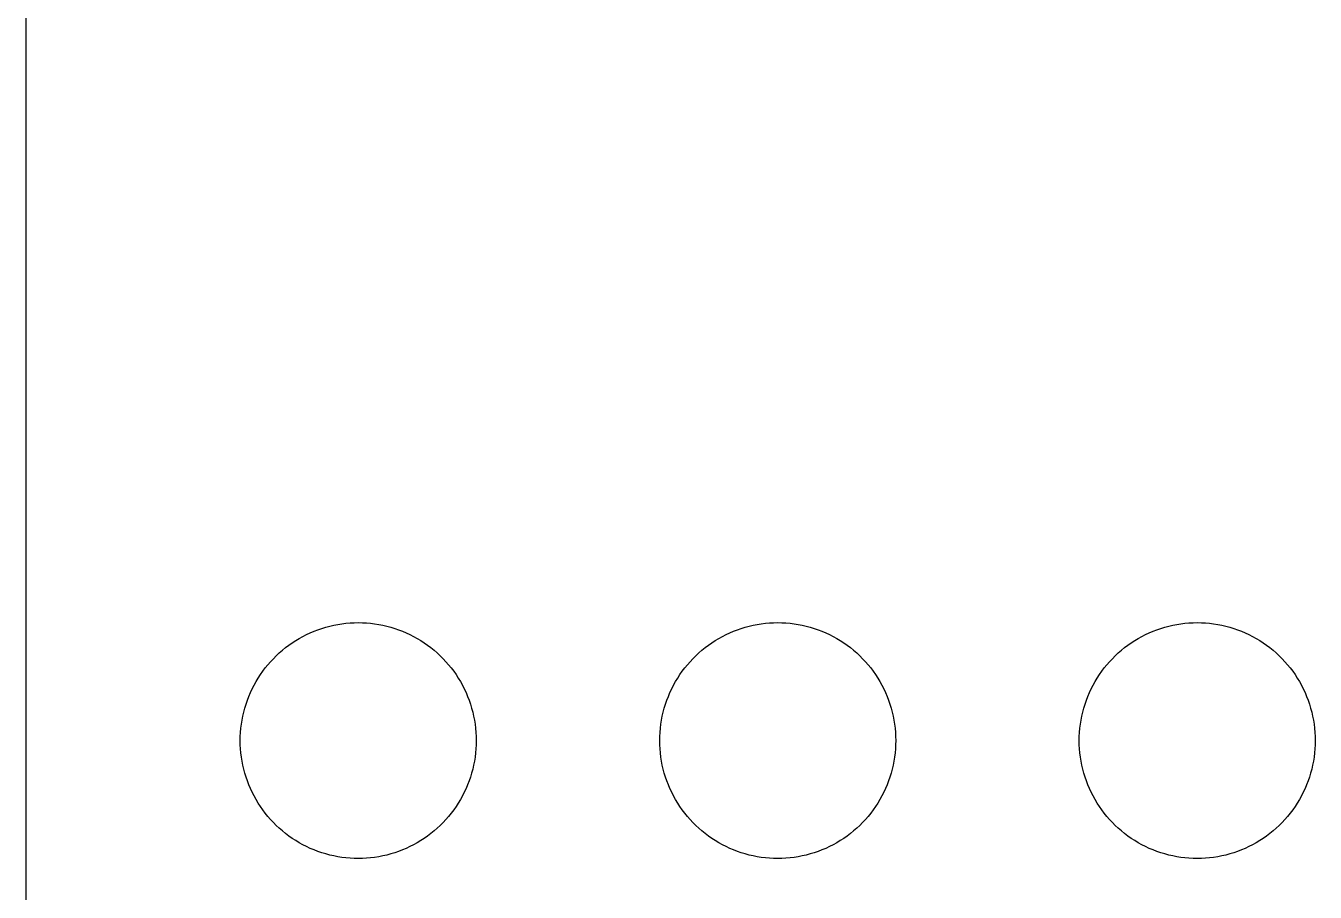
# Model space of a CAD drawing. Header units: metres. Extents: x 0 to 213, y 0 to 128.
# Drawn here: x 0 to 49.18, y 58.86 to 91.91 of the extents above; entities that cross this region are included whole.
import ezdxf

# ---------------------------------------------------------------- set-up
doc = ezdxf.new("R2010")
doc.units = ezdxf.units.M

msp = doc.modelspace()

# ---------------------------------------------------------------- linework, layer by layer
for p, q in [((0, 128.5), (0, 0)), ((10.9943, 68.8123), (11.1409, 68.8686)), ((11.1409, 68.8686), (11.2894, 68.9198)), ((11.2894, 68.9198), (11.4396, 68.9657)), ((11.4396, 68.9657), (11.5913, 69.0063)), ((11.5913, 69.0063), (11.7444, 69.0417)), ((11.7444, 69.0417), (11.8986, 69.0716)), ((11.8986, 69.0716), (12.0537, 69.0962)), ((12.0537, 69.0962), (12.2096, 69.1153)), ((12.2096, 69.1153), (12.3661, 69.129)), ((12.3661, 69.129), (12.5229, 69.1373)), ((12.5229, 69.1373), (12.68, 69.14)), ((12.68, 69.14), (12.837, 69.1373)), ((12.837, 69.1373), (12.9939, 69.129)), ((12.9939, 69.129), (13.1504, 69.1153)), ((13.1504, 69.1153), (13.3063, 69.0962)), ((13.3063, 69.0962), (13.4614, 69.0716)), ((13.4614, 69.0716), (13.6156, 69.0417)), ((13.6156, 69.0417), (13.7686, 69.0063)), ((13.7686, 69.0063), (13.9204, 68.9657)), ((13.9204, 68.9657), (14.0706, 68.9198)), ((14.0706, 68.9198), (14.2191, 68.8686)), ((14.2191, 68.8686), (14.3657, 68.8123)), ((26.9943, 68.8123), (27.1409, 68.8686)), ((27.1409, 68.8686), (27.2894, 68.9198)), ((27.2894, 68.9198), (27.4396, 68.9657)), ((27.4396, 68.9657), (27.5913, 69.0063)), ((27.5913, 69.0063), (27.7444, 69.0417)), ((27.7444, 69.0417), (27.8986, 69.0716)), ((27.8986, 69.0716), (28.0537, 69.0962)), ((28.0537, 69.0962), (28.2096, 69.1153)), ((28.2096, 69.1153), (28.3661, 69.129)), ((28.3661, 69.129), (28.5229, 69.1373)), ((28.5229, 69.1373), (28.68, 69.14)), ((28.68, 69.14), (28.837, 69.1373)), ((28.837, 69.1373), (28.9939, 69.129)), ((28.9939, 69.129), (29.1504, 69.1153)), ((29.1504, 69.1153), (29.3063, 69.0962)), ((29.3063, 69.0962), (29.4614, 69.0716)), ((29.4614, 69.0716), (29.6156, 69.0417)), ((29.6156, 69.0417), (29.7686, 69.0063)), ((29.7686, 69.0063), (29.9204, 68.9657)), ((29.9204, 68.9657), (30.0706, 68.9198)), ((30.0706, 68.9198), (30.2191, 68.8686)), ((30.2191, 68.8686), (30.3657, 68.8123)), ((42.9943, 68.8123), (43.1409, 68.8686)), ((43.1409, 68.8686), (43.2894, 68.9198)), ((43.2894, 68.9198), (43.4396, 68.9657)), ((43.4396, 68.9657), (43.5913, 69.0063)), ((43.5913, 69.0063), (43.7444, 69.0417)), ((43.7444, 69.0417), (43.8986, 69.0716)), ((43.8986, 69.0716), (44.0537, 69.0962)), ((44.0537, 69.0962), (44.2096, 69.1153)), ((44.2096, 69.1153), (44.3661, 69.129)), ((44.3661, 69.129), (44.5229, 69.1373)), ((44.5229, 69.1373), (44.68, 69.14)), ((44.68, 69.14), (44.837, 69.1373)), ((44.837, 69.1373), (44.9939, 69.129)), ((44.9939, 69.129), (45.1504, 69.1153)), ((45.1504, 69.1153), (45.3063, 69.0962)), ((45.3063, 69.0962), (45.4614, 69.0716)), ((45.4614, 69.0716), (45.6156, 69.0417)), ((45.6156, 69.0417), (45.7686, 69.0063)), ((45.7686, 69.0063), (45.9204, 68.9657)), ((45.9204, 68.9657), (46.0706, 68.9198)), ((46.0706, 68.9198), (46.2191, 68.8686)), ((46.2191, 68.8686), (46.3657, 68.8123)), ((10.035, 68.2806), (10.1636, 68.3707)), ((10.1636, 68.3707), (10.2954, 68.4562)), ((10.2954, 68.4562), (10.43, 68.5371)), ((10.43, 68.5371), (10.5674, 68.6133)), ((10.5674, 68.6133), (10.7073, 68.6846)), ((10.7073, 68.6846), (10.8497, 68.7509)), ((10.8497, 68.7509), (10.9943, 68.8123)), ((14.3657, 68.8123), (14.5103, 68.7509)), ((14.5103, 68.7509), (14.6527, 68.6846)), ((14.6527, 68.6846), (14.7926, 68.6133)), ((14.7926, 68.6133), (14.93, 68.5371)), ((14.93, 68.5371), (15.0646, 68.4562)), ((15.0646, 68.4562), (15.1964, 68.3707)), ((15.1964, 68.3707), (15.325, 68.2806)), ((26.035, 68.2806), (26.1636, 68.3707)), ((26.1636, 68.3707), (26.2954, 68.4562)), ((26.2954, 68.4562), (26.43, 68.5371)), ((26.43, 68.5371), (26.5674, 68.6133)), ((26.5674, 68.6133), (26.7073, 68.6846)), ((26.7073, 68.6846), (26.8497, 68.7509)), ((26.8497, 68.7509), (26.9943, 68.8123)), ((30.3657, 68.8123), (30.5103, 68.7509)), ((30.5103, 68.7509), (30.6527, 68.6846)), ((30.6527, 68.6846), (30.7926, 68.6133)), ((30.7926, 68.6133), (30.93, 68.5371)), ((30.93, 68.5371), (31.0646, 68.4562)), ((31.0646, 68.4562), (31.1964, 68.3707)), ((31.1964, 68.3707), (31.325, 68.2806)), ((42.035, 68.2806), (42.1636, 68.3707)), ((42.1636, 68.3707), (42.2954, 68.4562)), ((42.2954, 68.4562), (42.43, 68.5371)), ((42.43, 68.5371), (42.5674, 68.6133)), ((42.5674, 68.6133), (42.7073, 68.6846)), ((42.7073, 68.6846), (42.8497, 68.7509)), ((42.8497, 68.7509), (42.9943, 68.8123)), ((46.3657, 68.8123), (46.5103, 68.7509)), ((46.5103, 68.7509), (46.6527, 68.6846)), ((46.6527, 68.6846), (46.7926, 68.6133)), ((46.7926, 68.6133), (46.93, 68.5371)), ((46.93, 68.5371), (47.0646, 68.4562)), ((47.0646, 68.4562), (47.1964, 68.3707)), ((47.1964, 68.3707), (47.325, 68.2806)), ((9.44296, 67.766), (9.55403, 67.877)), ((9.55403, 67.877), (9.6689, 67.9841)), ((9.6689, 67.9841), (9.78745, 68.0872)), ((9.78745, 68.0872), (9.90952, 68.1861)), ((9.90952, 68.1861), (10.035, 68.2806)), ((15.325, 68.2806), (15.4505, 68.1861)), ((15.4505, 68.1861), (15.5725, 68.0872)), ((15.5725, 68.0872), (15.6911, 67.9841)), ((15.6911, 67.9841), (15.806, 67.877)), ((15.806, 67.877), (15.917, 67.766)), ((25.443, 67.766), (25.554, 67.877)), ((25.554, 67.877), (25.6689, 67.9841)), ((25.6689, 67.9841), (25.7874, 68.0872)), ((25.7874, 68.0872), (25.9095, 68.1861)), ((25.9095, 68.1861), (26.035, 68.2806)), ((31.325, 68.2806), (31.4505, 68.1861)), ((31.4505, 68.1861), (31.5725, 68.0872)), ((31.5725, 68.0872), (31.6911, 67.9841)), ((31.6911, 67.9841), (31.806, 67.877)), ((31.806, 67.877), (31.917, 67.766)), ((41.443, 67.766), (41.554, 67.877)), ((41.554, 67.877), (41.6689, 67.9841)), ((41.6689, 67.9841), (41.7874, 68.0872)), ((41.7874, 68.0872), (41.9095, 68.1861)), ((41.9095, 68.1861), (42.035, 68.2806)), ((47.325, 68.2806), (47.4505, 68.1861)), ((47.4505, 68.1861), (47.5725, 68.0872)), ((47.5725, 68.0872), (47.6911, 67.9841)), ((47.6911, 67.9841), (47.806, 67.877)), ((47.806, 67.877), (47.917, 67.766)), ((9.03941, 67.285), (9.13394, 67.4105)), ((9.13394, 67.4105), (9.23279, 67.5325)), ((9.23279, 67.5325), (9.33585, 67.6511)), ((9.33585, 67.6511), (9.44296, 67.766)), ((15.917, 67.766), (16.0241, 67.6511)), ((16.0241, 67.6511), (16.1272, 67.5325)), ((16.1272, 67.5325), (16.226, 67.4105)), ((16.226, 67.4105), (16.3206, 67.285)), ((25.0394, 67.285), (25.1339, 67.4105)), ((25.1339, 67.4105), (25.2328, 67.5325)), ((25.2328, 67.5325), (25.3358, 67.6511)), ((25.3358, 67.6511), (25.443, 67.766)), ((31.917, 67.766), (32.0241, 67.6511)), ((32.0241, 67.6511), (32.1272, 67.5325)), ((32.1272, 67.5325), (32.226, 67.4105)), ((32.226, 67.4105), (32.3206, 67.285)), ((41.0394, 67.285), (41.1339, 67.4105)), ((41.1339, 67.4105), (41.2328, 67.5325)), ((41.2328, 67.5325), (41.3358, 67.6511)), ((41.3358, 67.6511), (41.443, 67.766)), ((47.917, 67.766), (48.0241, 67.6511)), ((48.0241, 67.6511), (48.1272, 67.5325)), ((48.1272, 67.5325), (48.226, 67.4105)), ((48.226, 67.4105), (48.3206, 67.285)), ((8.70673, 66.7526), (8.78288, 66.89)), ((8.78288, 66.89), (8.86378, 67.0246)), ((8.86378, 67.0246), (8.94933, 67.1564)), ((8.94933, 67.1564), (9.03941, 67.285)), ((16.3206, 67.285), (16.4107, 67.1564)), ((16.4107, 67.1564), (16.4962, 67.0246)), ((16.4962, 67.0246), (16.5771, 66.89)), ((16.5771, 66.89), (16.6533, 66.7526)), ((24.7067, 66.7526), (24.7829, 66.89)), ((24.7829, 66.89), (24.8638, 67.0246)), ((24.8638, 67.0246), (24.9493, 67.1564)), ((24.9493, 67.1564), (25.0394, 67.285)), ((32.3206, 67.285), (32.4107, 67.1564)), ((32.4107, 67.1564), (32.4962, 67.0246)), ((32.4962, 67.0246), (32.5771, 66.89)), ((32.5771, 66.89), (32.6533, 66.7526)), ((40.7067, 66.7526), (40.7829, 66.89)), ((40.7829, 66.89), (40.8638, 67.0246)), ((40.8638, 67.0246), (40.9493, 67.1564)), ((40.9493, 67.1564), (41.0394, 67.285)), ((48.3206, 67.285), (48.4107, 67.1564)), ((48.4107, 67.1564), (48.4962, 67.0246)), ((48.4962, 67.0246), (48.5771, 66.89)), ((48.5771, 66.89), (48.6533, 66.7526)), ((8.50766, 66.3257), (8.56905, 66.4703)), ((8.56905, 66.4703), (8.63542, 66.6127)), ((8.63542, 66.6127), (8.70673, 66.7526)), ((16.6533, 66.7526), (16.7246, 66.6127)), ((16.7246, 66.6127), (16.791, 66.4703)), ((16.791, 66.4703), (16.8523, 66.3257)), ((24.5077, 66.3257), (24.569, 66.4703)), ((24.569, 66.4703), (24.6354, 66.6127)), ((24.6354, 66.6127), (24.7067, 66.7526)), ((32.6533, 66.7526), (32.7246, 66.6127)), ((32.7246, 66.6127), (32.791, 66.4703)), ((32.791, 66.4703), (32.8523, 66.3257)), ((40.5077, 66.3257), (40.569, 66.4703)), ((40.569, 66.4703), (40.6354, 66.6127)), ((40.6354, 66.6127), (40.7067, 66.7526)), ((48.6533, 66.7526), (48.7246, 66.6127)), ((48.7246, 66.6127), (48.791, 66.4703)), ((48.791, 66.4703), (48.8523, 66.3257)), ((8.35431, 65.8804), (8.40024, 66.0306)), ((8.40024, 66.0306), (8.45137, 66.1791)), ((8.45137, 66.1791), (8.50766, 66.3257)), ((16.8523, 66.3257), (16.9086, 66.1791)), ((16.9086, 66.1791), (16.9597, 66.0306)), ((16.9597, 66.0306), (17.0057, 65.8804)), ((24.3543, 65.8804), (24.4002, 66.0306)), ((24.4002, 66.0306), (24.4514, 66.1791)), ((24.4514, 66.1791), (24.5077, 66.3257)), ((32.8523, 66.3257), (32.9086, 66.1791)), ((32.9086, 66.1791), (32.9597, 66.0306)), ((32.9597, 66.0306), (33.0057, 65.8804)), ((40.3543, 65.8804), (40.4002, 66.0306)), ((40.4002, 66.0306), (40.4514, 66.1791)), ((40.4514, 66.1791), (40.5077, 66.3257)), ((48.8523, 66.3257), (48.9086, 66.1791)), ((48.9086, 66.1791), (48.9597, 66.0306)), ((48.9597, 66.0306), (49.0057, 65.8804)), ((8.22379, 65.2663), (8.24835, 65.4214)), ((8.24835, 65.4214), (8.27834, 65.5756)), ((8.27834, 65.5756), (8.31366, 65.7286)), ((8.31366, 65.7286), (8.35431, 65.8804)), ((17.0057, 65.8804), (17.0463, 65.7286)), ((17.0463, 65.7286), (17.0816, 65.5756)), ((17.0816, 65.5756), (17.1116, 65.4214)), ((17.1116, 65.4214), (17.1362, 65.2663)), ((24.2238, 65.2663), (24.2484, 65.4214)), ((24.2484, 65.4214), (24.2783, 65.5756)), ((24.2783, 65.5756), (24.3137, 65.7286)), ((24.3137, 65.7286), (24.3543, 65.8804)), ((33.0057, 65.8804), (33.0463, 65.7286)), ((33.0463, 65.7286), (33.0817, 65.5756)), ((33.0817, 65.5756), (33.1116, 65.4214)), ((33.1116, 65.4214), (33.1362, 65.2663)), ((40.2238, 65.2663), (40.2484, 65.4214)), ((40.2484, 65.4214), (40.2783, 65.5756)), ((40.2783, 65.5756), (40.3137, 65.7286)), ((40.3137, 65.7286), (40.3543, 65.8804)), ((49.0057, 65.8804), (49.0463, 65.7286)), ((49.0463, 65.7286), (49.0817, 65.5756)), ((49.0817, 65.5756), (49.1116, 65.4214)), ((49.1116, 65.4214), (49.1362, 65.2663)), ((8.18274, 64.797), (8.19095, 64.9539)), ((8.19095, 64.9539), (8.20465, 65.1104)), ((8.20465, 65.1104), (8.22379, 65.2663)), ((17.1362, 65.2663), (17.1553, 65.1104)), ((17.1553, 65.1104), (17.169, 64.9539)), ((17.169, 64.9539), (17.1772, 64.797)), ((24.1827, 64.797), (24.1909, 64.9539)), ((24.1909, 64.9539), (24.2047, 65.1104)), ((24.2047, 65.1104), (24.2238, 65.2663)), ((33.1362, 65.2663), (33.1553, 65.1104)), ((33.1553, 65.1104), (33.169, 64.9539)), ((33.169, 64.9539), (33.1772, 64.797)), ((40.1827, 64.797), (40.191, 64.9539)), ((40.191, 64.9539), (40.2047, 65.1104)), ((40.2047, 65.1104), (40.2238, 65.2663)), ((49.1362, 65.2663), (49.1553, 65.1104)), ((49.1553, 65.1104), (49.169, 64.9539)), ((49.169, 64.9539), (49.1772, 64.797)), ((8.17999, 64.64), (8.18274, 64.797)), ((8.18274, 64.483), (8.17999, 64.64)), ((8.19095, 64.3261), (8.18274, 64.483)), ((17.1772, 64.483), (17.169, 64.3261)), ((17.1772, 64.797), (17.18, 64.64)), ((17.18, 64.64), (17.1772, 64.483)), ((24.18, 64.64), (24.1827, 64.797)), ((24.1827, 64.483), (24.18, 64.64)), ((24.1909, 64.3261), (24.1827, 64.483)), ((33.1772, 64.483), (33.169, 64.3261)), ((33.1772, 64.797), (33.18, 64.64)), ((33.18, 64.64), (33.1772, 64.483)), ((40.18, 64.64), (40.1827, 64.797)), ((40.1827, 64.483), (40.18, 64.64)), ((40.191, 64.3261), (40.1827, 64.483)), ((49.1772, 64.483), (49.169, 64.3261)), ((49.1772, 64.797), (49.18, 64.64)), ((49.18, 64.64), (49.1772, 64.483)), ((8.20465, 64.1696), (8.19095, 64.3261)), ((8.22379, 64.0137), (8.20465, 64.1696)), ((8.24835, 63.8586), (8.22379, 64.0137)), ((17.1362, 64.0137), (17.1116, 63.8586)), ((17.1553, 64.1696), (17.1362, 64.0137)), ((17.169, 64.3261), (17.1553, 64.1696)), ((24.2047, 64.1696), (24.1909, 64.3261)), ((24.2238, 64.0137), (24.2047, 64.1696)), ((24.2484, 63.8586), (24.2238, 64.0137)), ((33.1362, 64.0137), (33.1116, 63.8586)), ((33.1553, 64.1696), (33.1362, 64.0137)), ((33.169, 64.3261), (33.1553, 64.1696)), ((40.2047, 64.1696), (40.191, 64.3261)), ((40.2238, 64.0137), (40.2047, 64.1696)), ((40.2484, 63.8586), (40.2238, 64.0137)), ((49.1362, 64.0137), (49.1116, 63.8586)), ((49.1553, 64.1696), (49.1362, 64.0137)), ((49.169, 64.3261), (49.1553, 64.1696)), ((8.27834, 63.7044), (8.24835, 63.8586)), ((8.31366, 63.5513), (8.27834, 63.7044)), ((8.35431, 63.3996), (8.31366, 63.5513)), ((17.0463, 63.5513), (17.0057, 63.3996)), ((17.0816, 63.7044), (17.0463, 63.5513)), ((17.1116, 63.8586), (17.0816, 63.7044)), ((24.2783, 63.7044), (24.2484, 63.8586)), ((24.3137, 63.5513), (24.2783, 63.7044)), ((24.3543, 63.3996), (24.3137, 63.5513)), ((33.0463, 63.5513), (33.0057, 63.3996)), ((33.0817, 63.7044), (33.0463, 63.5513)), ((33.1116, 63.8586), (33.0817, 63.7044)), ((40.2783, 63.7044), (40.2484, 63.8586)), ((40.3137, 63.5513), (40.2783, 63.7044)), ((40.3543, 63.3996), (40.3137, 63.5513)), ((49.0463, 63.5513), (49.0057, 63.3996)), ((49.0817, 63.7044), (49.0463, 63.5513)), ((49.1116, 63.8586), (49.0817, 63.7044)), ((8.40024, 63.2494), (8.35431, 63.3996)), ((8.45137, 63.1009), (8.40024, 63.2494)), ((8.50766, 62.9543), (8.45137, 63.1009)), ((8.56905, 62.8097), (8.50766, 62.9543)), ((16.8523, 62.9543), (16.791, 62.8097)), ((16.9086, 63.1009), (16.8523, 62.9543)), ((16.9597, 63.2494), (16.9086, 63.1009)), ((17.0057, 63.3996), (16.9597, 63.2494)), ((24.4002, 63.2494), (24.3543, 63.3996)), ((24.4514, 63.1009), (24.4002, 63.2494)), ((24.5077, 62.9543), (24.4514, 63.1009)), ((24.569, 62.8097), (24.5077, 62.9543)), ((32.8523, 62.9543), (32.791, 62.8097)), ((32.9086, 63.1009), (32.8523, 62.9543)), ((32.9597, 63.2494), (32.9086, 63.1009)), ((33.0057, 63.3996), (32.9597, 63.2494)), ((40.4002, 63.2494), (40.3543, 63.3996)), ((40.4514, 63.1009), (40.4002, 63.2494)), ((40.5077, 62.9543), (40.4514, 63.1009)), ((40.569, 62.8097), (40.5077, 62.9543)), ((48.8523, 62.9543), (48.791, 62.8097)), ((48.9086, 63.1009), (48.8523, 62.9543)), ((48.9597, 63.2494), (48.9086, 63.1009)), ((49.0057, 63.3996), (48.9597, 63.2494)), ((8.63542, 62.6673), (8.56905, 62.8097)), ((8.70673, 62.5274), (8.63542, 62.6673)), ((8.78288, 62.39), (8.70673, 62.5274)), ((16.6533, 62.5274), (16.5771, 62.39)), ((16.7246, 62.6673), (16.6533, 62.5274)), ((16.791, 62.8097), (16.7246, 62.6673)), ((24.6354, 62.6673), (24.569, 62.8097)), ((24.7067, 62.5274), (24.6354, 62.6673)), ((24.7829, 62.39), (24.7067, 62.5274)), ((32.6533, 62.5274), (32.5771, 62.39)), ((32.7246, 62.6673), (32.6533, 62.5274)), ((32.791, 62.8097), (32.7246, 62.6673)), ((40.6354, 62.6673), (40.569, 62.8097)), ((40.7067, 62.5274), (40.6354, 62.6673)), ((40.7829, 62.39), (40.7067, 62.5274)), ((48.6533, 62.5274), (48.5771, 62.39)), ((48.7246, 62.6673), (48.6533, 62.5274)), ((48.791, 62.8097), (48.7246, 62.6673)), ((8.86378, 62.2554), (8.78288, 62.39)), ((8.94933, 62.1236), (8.86378, 62.2554)), ((9.03941, 61.995), (8.94933, 62.1236)), ((9.13394, 61.8695), (9.03941, 61.995)), ((16.3206, 61.995), (16.226, 61.8695)), ((16.4107, 62.1236), (16.3206, 61.995)), ((16.4962, 62.2554), (16.4107, 62.1236)), ((16.5771, 62.39), (16.4962, 62.2554)), ((24.8638, 62.2554), (24.7829, 62.39)), ((24.9493, 62.1236), (24.8638, 62.2554)), ((25.0394, 61.995), (24.9493, 62.1236)), ((25.1339, 61.8695), (25.0394, 61.995)), ((32.3206, 61.995), (32.226, 61.8695)), ((32.4107, 62.1236), (32.3206, 61.995)), ((32.4962, 62.2554), (32.4107, 62.1236)), ((32.5771, 62.39), (32.4962, 62.2554)), ((40.8638, 62.2554), (40.7829, 62.39)), ((40.9493, 62.1236), (40.8638, 62.2554)), ((41.0394, 61.995), (40.9493, 62.1236)), ((41.1339, 61.8695), (41.0394, 61.995)), ((48.3206, 61.995), (48.226, 61.8695)), ((48.4107, 62.1236), (48.3206, 61.995)), ((48.4962, 62.2554), (48.4107, 62.1236)), ((48.5771, 62.39), (48.4962, 62.2554)), ((9.23279, 61.7475), (9.13394, 61.8695)), ((9.33585, 61.6289), (9.23279, 61.7475)), ((9.44296, 61.514), (9.33585, 61.6289)), ((9.55403, 61.403), (9.44296, 61.514)), ((15.917, 61.514), (15.806, 61.403)), ((16.0241, 61.6289), (15.917, 61.514)), ((16.1272, 61.7475), (16.0241, 61.6289)), ((16.226, 61.8695), (16.1272, 61.7475)), ((25.2328, 61.7475), (25.1339, 61.8695)), ((25.3358, 61.6289), (25.2328, 61.7475)), ((25.443, 61.514), (25.3358, 61.6289)), ((25.554, 61.403), (25.443, 61.514)), ((31.917, 61.514), (31.806, 61.403)), ((32.0241, 61.6289), (31.917, 61.514)), ((32.1272, 61.7475), (32.0241, 61.6289)), ((32.226, 61.8695), (32.1272, 61.7475)), ((41.2328, 61.7475), (41.1339, 61.8695)), ((41.3358, 61.6289), (41.2328, 61.7475)), ((41.443, 61.514), (41.3358, 61.6289)), ((41.554, 61.403), (41.443, 61.514)), ((47.917, 61.514), (47.806, 61.403)), ((48.0241, 61.6289), (47.917, 61.514)), ((48.1272, 61.7475), (48.0241, 61.6289)), ((48.226, 61.8695), (48.1272, 61.7475)), ((9.6689, 61.2958), (9.55403, 61.403)), ((9.78745, 61.1928), (9.6689, 61.2958)), ((9.90952, 61.0939), (9.78745, 61.1928)), ((10.035, 60.9994), (9.90952, 61.0939)), ((10.1636, 60.9093), (10.035, 60.9994)), ((15.325, 60.9994), (15.1964, 60.9093)), ((15.4505, 61.0939), (15.325, 60.9994)), ((15.5725, 61.1928), (15.4505, 61.0939)), ((15.6911, 61.2958), (15.5725, 61.1928)), ((15.806, 61.403), (15.6911, 61.2958)), ((25.6689, 61.2958), (25.554, 61.403)), ((25.7874, 61.1928), (25.6689, 61.2958)), ((25.9095, 61.0939), (25.7874, 61.1928)), ((26.035, 60.9994), (25.9095, 61.0939)), ((26.1636, 60.9093), (26.035, 60.9994)), ((31.325, 60.9994), (31.1964, 60.9093)), ((31.4505, 61.0939), (31.325, 60.9994)), ((31.5725, 61.1928), (31.4505, 61.0939)), ((31.6911, 61.2958), (31.5725, 61.1928)), ((31.806, 61.403), (31.6911, 61.2958)), ((41.6689, 61.2958), (41.554, 61.403)), ((41.7874, 61.1928), (41.6689, 61.2958)), ((41.9095, 61.0939), (41.7874, 61.1928)), ((42.035, 60.9994), (41.9095, 61.0939)), ((42.1636, 60.9093), (42.035, 60.9994)), ((47.325, 60.9994), (47.1964, 60.9093)), ((47.4505, 61.0939), (47.325, 60.9994)), ((47.5725, 61.1928), (47.4505, 61.0939)), ((47.6911, 61.2958), (47.5725, 61.1928)), ((47.806, 61.403), (47.6911, 61.2958)), ((10.2954, 60.8238), (10.1636, 60.9093)), ((10.43, 60.7429), (10.2954, 60.8238)), ((10.5674, 60.6667), (10.43, 60.7429)), ((10.7073, 60.5954), (10.5674, 60.6667)), ((10.8497, 60.529), (10.7073, 60.5954)), ((10.9943, 60.4677), (10.8497, 60.529)), ((14.5103, 60.529), (14.3657, 60.4677)), ((14.6527, 60.5954), (14.5103, 60.529)), ((14.7926, 60.6667), (14.6527, 60.5954)), ((14.93, 60.7429), (14.7926, 60.6667)), ((15.0646, 60.8238), (14.93, 60.7429)), ((15.1964, 60.9093), (15.0646, 60.8238)), ((26.2954, 60.8238), (26.1636, 60.9093)), ((26.43, 60.7429), (26.2954, 60.8238)), ((26.5674, 60.6667), (26.43, 60.7429)), ((26.7073, 60.5954), (26.5674, 60.6667)), ((26.8497, 60.529), (26.7073, 60.5954)), ((26.9943, 60.4677), (26.8497, 60.529)), ((30.5103, 60.529), (30.3657, 60.4677)), ((30.6527, 60.5954), (30.5103, 60.529)), ((30.7926, 60.6667), (30.6527, 60.5954)), ((30.93, 60.7429), (30.7926, 60.6667)), ((31.0646, 60.8238), (30.93, 60.7429)), ((31.1964, 60.9093), (31.0646, 60.8238)), ((42.2954, 60.8238), (42.1636, 60.9093)), ((42.43, 60.7429), (42.2954, 60.8238)), ((42.5674, 60.6667), (42.43, 60.7429)), ((42.7073, 60.5954), (42.5674, 60.6667)), ((42.8497, 60.529), (42.7073, 60.5954)), ((42.9943, 60.4677), (42.8497, 60.529)), ((46.5103, 60.529), (46.3657, 60.4677)), ((46.6527, 60.5954), (46.5103, 60.529)), ((46.7926, 60.6667), (46.6527, 60.5954)), ((46.93, 60.7429), (46.7926, 60.6667)), ((47.0646, 60.8238), (46.93, 60.7429)), ((47.1964, 60.9093), (47.0646, 60.8238)), ((11.1409, 60.4114), (10.9943, 60.4677)), ((11.2894, 60.3602), (11.1409, 60.4114)), ((11.4396, 60.3143), (11.2894, 60.3602)), ((11.5913, 60.2737), (11.4396, 60.3143)), ((11.7444, 60.2383), (11.5913, 60.2737)), ((11.8986, 60.2084), (11.7444, 60.2383)), ((12.0537, 60.1838), (11.8986, 60.2084)), ((12.2096, 60.1646), (12.0537, 60.1838)), ((12.3661, 60.151), (12.2096, 60.1646)), ((12.5229, 60.1427), (12.3661, 60.151)), ((12.68, 60.14), (12.5229, 60.1427)), ((12.837, 60.1427), (12.68, 60.14)), ((12.9939, 60.151), (12.837, 60.1427)), ((13.1504, 60.1646), (12.9939, 60.151)), ((13.3063, 60.1838), (13.1504, 60.1646)), ((13.4614, 60.2084), (13.3063, 60.1838)), ((13.6156, 60.2383), (13.4614, 60.2084)), ((13.7686, 60.2737), (13.6156, 60.2383)), ((13.9204, 60.3143), (13.7686, 60.2737)), ((14.0706, 60.3602), (13.9204, 60.3143)), ((14.2191, 60.4114), (14.0706, 60.3602)), ((14.3657, 60.4677), (14.2191, 60.4114)), ((27.1409, 60.4114), (26.9943, 60.4677)), ((27.2894, 60.3602), (27.1409, 60.4114)), ((27.4396, 60.3143), (27.2894, 60.3602)), ((27.5913, 60.2737), (27.4396, 60.3143)), ((27.7444, 60.2383), (27.5913, 60.2737)), ((27.8986, 60.2084), (27.7444, 60.2383)), ((28.0537, 60.1838), (27.8986, 60.2084)), ((28.2096, 60.1646), (28.0537, 60.1838)), ((28.3661, 60.151), (28.2096, 60.1646)), ((28.5229, 60.1427), (28.3661, 60.151)), ((28.68, 60.14), (28.5229, 60.1427)), ((28.837, 60.1427), (28.68, 60.14)), ((28.9939, 60.151), (28.837, 60.1427)), ((29.1504, 60.1646), (28.9939, 60.151)), ((29.3063, 60.1838), (29.1504, 60.1646)), ((29.4614, 60.2084), (29.3063, 60.1838)), ((29.6156, 60.2383), (29.4614, 60.2084)), ((29.7686, 60.2737), (29.6156, 60.2383)), ((29.9204, 60.3143), (29.7686, 60.2737)), ((30.0706, 60.3602), (29.9204, 60.3143)), ((30.2191, 60.4114), (30.0706, 60.3602)), ((30.3657, 60.4677), (30.2191, 60.4114)), ((43.1409, 60.4114), (42.9943, 60.4677)), ((43.2894, 60.3602), (43.1409, 60.4114)), ((43.4396, 60.3143), (43.2894, 60.3602)), ((43.5913, 60.2737), (43.4396, 60.3143)), ((43.7444, 60.2383), (43.5913, 60.2737)), ((43.8986, 60.2084), (43.7444, 60.2383)), ((44.0537, 60.1838), (43.8986, 60.2084)), ((44.2096, 60.1646), (44.0537, 60.1838)), ((44.3661, 60.151), (44.2096, 60.1646)), ((44.5229, 60.1427), (44.3661, 60.151)), ((44.68, 60.14), (44.5229, 60.1427)), ((44.837, 60.1427), (44.68, 60.14)), ((44.9939, 60.151), (44.837, 60.1427)), ((45.1504, 60.1646), (44.9939, 60.151)), ((45.3063, 60.1838), (45.1504, 60.1646)), ((45.4614, 60.2084), (45.3063, 60.1838)), ((45.6156, 60.2383), (45.4614, 60.2084)), ((45.7686, 60.2737), (45.6156, 60.2383)), ((45.9204, 60.3143), (45.7686, 60.2737)), ((46.0706, 60.3602), (45.9204, 60.3143)), ((46.2191, 60.4114), (46.0706, 60.3602)), ((46.3657, 60.4677), (46.2191, 60.4114))]:
    msp.add_line(p, q)

doc.saveas('drawing.dxf')
